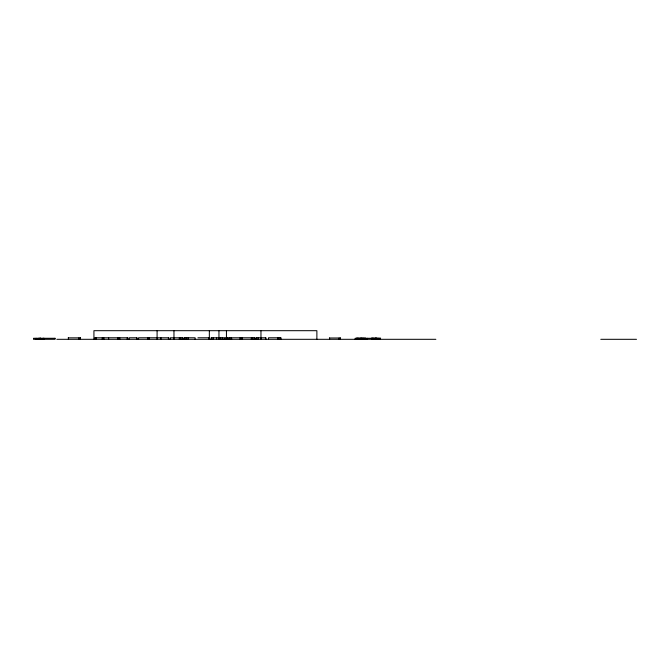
<?xml version="1.0" encoding="UTF-8"?>
<svg xmlns="http://www.w3.org/2000/svg" width="670" height="670" viewBox="0 0 670 670"><rect width="100%" height="100%" fill="white"/><g stroke="black" fill="none" stroke-linecap="round" stroke-linejoin="round"><path stroke-width="1" d="M197.935 337.772L208.973 337.772M68.189 337.856L80.576 337.856M329.397 337.998L340.578 337.998M356.432 338.233L365.627 338.233M371.406 338.233L380.61 338.233M376.682 338.233L376.682 339.313L376.691 338.283L355.142 338.283L355.142 339.313M56.841 339.313L435.86 339.313M600.789 339.313L636.5 339.313M380.451 338.233L380.451 339.313M379.404 338.233L379.404 339.313M378.55 338.233L378.55 339.313M377.964 338.233L377.964 339.313M377.679 338.233L377.679 339.313M376.532 338.233L376.532 339.313M376.096 338.233L376.096 339.313M375.635 338.233L375.61 339.313M375.51 338.233L375.51 339.313M375.049 338.233L375.049 339.313M373.475 338.233L373.475 339.313M372.796 338.233L372.796 339.313M372.612 338.233L372.612 339.313M371.565 338.233L371.565 339.313M367.127 338.283L367.127 339.313M365.477 338.233L365.477 339.313M364.43 338.233L364.43 339.313M363.576 338.233L363.576 339.313M362.989 338.233L362.989 339.313M362.696 338.233L362.696 339.313M361.741 338.233L361.741 339.313M361.314 338.233L361.314 339.313M361.113 338.233L361.122 339.313M360.695 338.233L360.695 339.313M360.075 338.233L360.075 339.313M358.416 338.233L358.5 339.313M357.822 338.233L357.822 339.313M357.638 338.233L357.638 339.313M356.582 338.233L356.582 339.313M340.385 337.998L340.385 339.313M339.112 337.998L339.112 339.313M329.581 337.998L329.581 339.313M316.877 339.313L316.877 330.687L93.926 330.687L93.926 339.313M280.99 339.313L280.99 337.772L268.519 337.772L268.519 339.313M280.546 337.772L280.546 339.313M278.938 337.772L278.938 339.313M278.502 337.772L278.502 339.313M277.95 337.772L277.95 339.313M277.506 337.772L277.506 339.313M265.94 339.313L265.94 337.772L255.948 337.772L255.948 339.313M265.496 337.772L265.496 339.313M261.509 337.772L261.509 339.313M260.965 330.687L260.965 339.313M258.193 337.772L258.193 339.313M256.602 337.772L256.602 339.313M254.818 339.313L254.818 337.772L211.083 337.772L211.083 339.313M254.374 337.772L254.374 339.313M252.766 337.772L252.766 339.313M252.33 337.772L252.33 339.313M251.778 337.772L251.778 339.313M251.334 337.772L251.334 339.313M242.347 337.772L242.347 339.313M241.543 337.772L241.543 339.313M241.108 337.772L241.108 339.313M240.555 337.772L240.555 339.313M240.111 337.772L240.111 339.313M231.661 338.283L231.661 339.313M231.125 337.772L231.125 339.313M229.584 337.772L229.584 339.313M227.942 338.283L227.942 339.313M227.574 337.772L227.574 339.313M226.443 330.687L226.443 339.313M226.058 338.283L226.058 339.313M224.174 338.283L224.174 339.313M222.231 337.772L222.231 339.313M220.564 337.772L220.564 339.313M220.447 338.283L220.447 339.313M218.973 337.772L218.973 339.313M218.948 330.687L218.948 339.313M216.645 337.772L216.645 339.313M213.328 337.772L213.328 339.313M211.728 337.772L211.728 339.313M209.342 330.687L209.342 339.313M208.831 337.772L208.831 339.313M195.104 339.313L195.104 337.772L184.066 337.772L184.066 339.313M188.128 337.772L188.128 339.313M186.536 337.772L186.536 339.313M184.945 337.772L184.945 339.313M182.835 339.313L182.835 337.772L170.364 337.772L170.364 339.313M182.391 337.772L182.391 339.313M180.783 337.772L180.783 339.313M180.339 337.772L180.339 339.313M179.794 337.772L179.794 339.313M179.351 337.772L179.351 339.313M173.965 330.687L173.965 339.313M168.874 339.313L168.874 337.772L138.564 337.772L138.564 339.313M168.43 337.772L168.43 339.313M160.909 337.772L160.909 339.313M157.09 330.687L157.09 339.313M148.983 337.772L148.983 339.313M148.547 337.772L148.547 339.313M147.995 337.772L147.995 339.313M147.551 337.772L147.551 339.313M137.082 339.313L137.082 337.772L129.109 337.772L129.109 339.313M136.638 337.772L136.638 339.313M127.719 339.313L127.719 337.772L94.822 337.772L94.822 339.313M127.275 337.772L127.275 339.313M119.754 337.772L119.754 339.313M119.051 337.772L119.051 339.313M118.607 337.772L118.607 339.313M118.062 337.772L118.062 339.313M117.618 337.772L117.618 339.313M108.632 337.772L108.632 339.313M103.808 337.772L103.808 339.313M102.661 337.772L102.661 339.313M102.276 337.772L102.276 339.313M96.447 337.772L96.447 339.313M95.391 337.772L95.391 339.313M80.367 337.856L80.367 339.313M78.951 337.856L78.951 339.313M68.39 337.856L68.39 339.313M44.153 338.308L44.153 339.313M43.24 338.308L43.24 339.313M43.181 338.308L43.181 339.313M43.064 338.283L43.064 339.313M40.82 338.308L40.82 339.313M40.661 338.308L40.694 339.313M40.518 338.308L40.518 339.313M40.3 338.308L40.3 339.313M40.233 338.308L40.233 339.313M40.066 338.308L40.083 339.313M39.664 338.308L39.689 339.313M39.572 338.308L39.572 339.313M39.262 338.308L39.304 339.313M38.768 338.308L38.768 339.313M38.416 338.308L38.416 339.313M36.892 338.308L36.892 339.313M35.92 338.308L35.92 339.313M55.049 338.283L33.5 338.283L33.5 339.313L55.049 339.313L55.049 338.283"/></g></svg>
